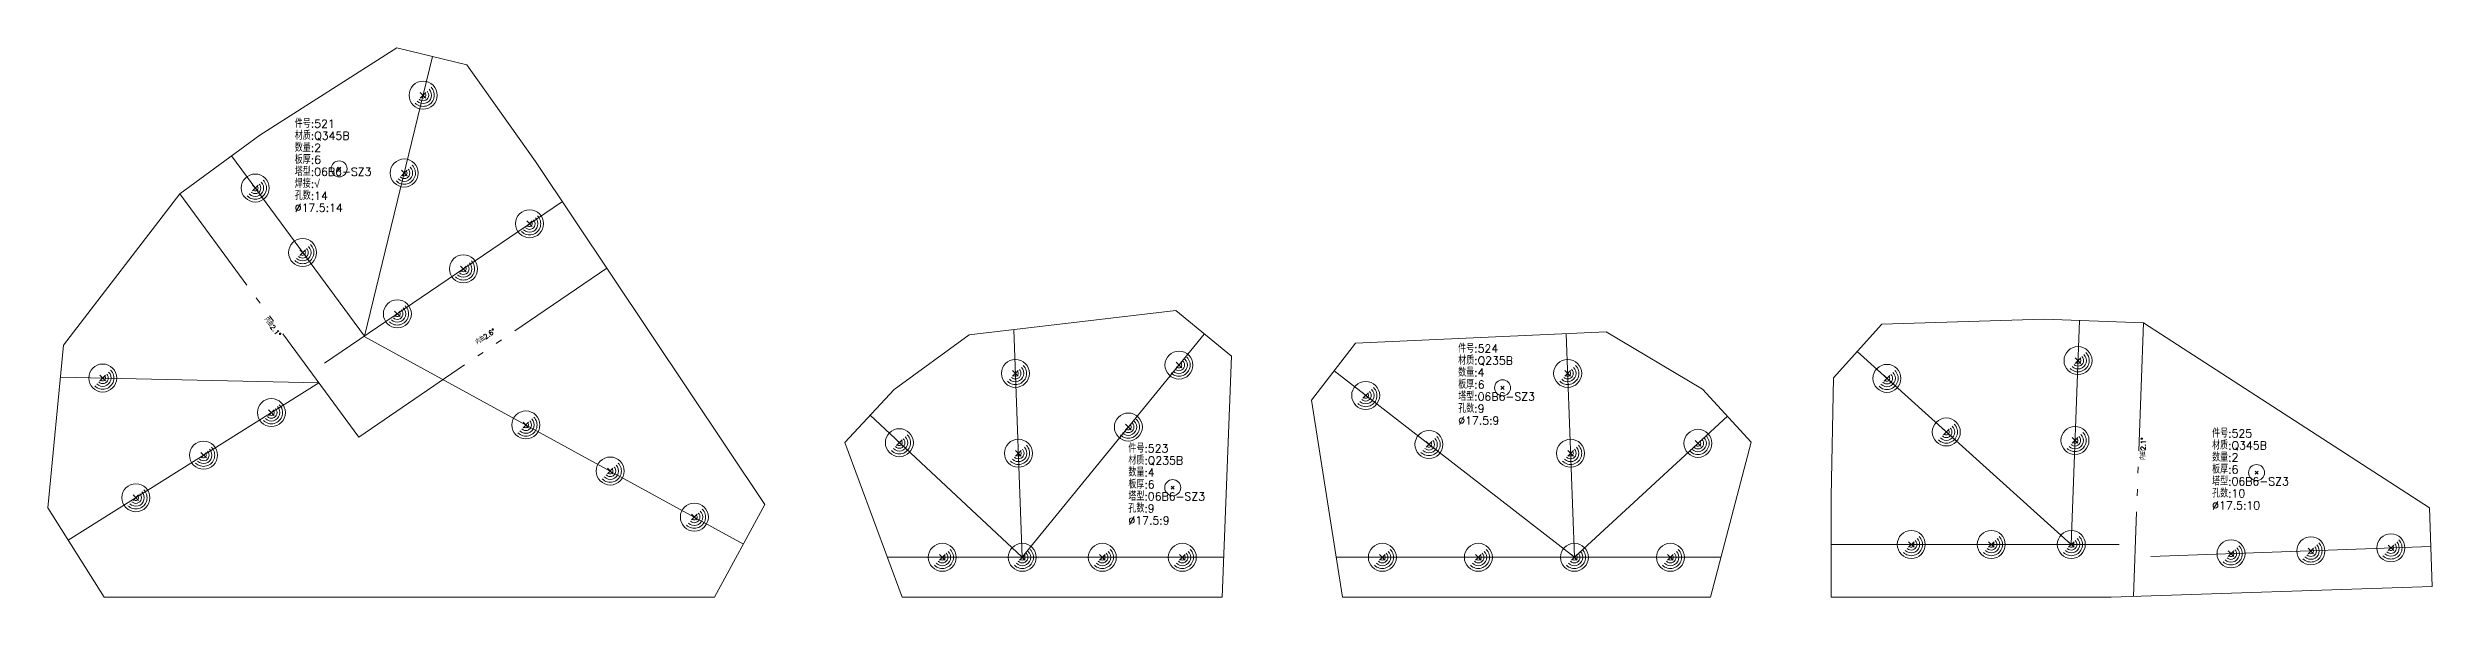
# Model space of a CAD drawing. Extents: x 0 to 24836, y -11 to 587.
# Drawn here: x 7726 to 9216, y 0 to 343 of the extents above; entities that cross this region are included whole.
import ezdxf
from ezdxf.enums import TextEntityAlignment as Align

# ---------------------------------------------------------------- set-up
doc = ezdxf.new("R2010")
doc.units = 0
doc.header["$LTSCALE"] = 20
doc.header["$MEASUREMENT"] = 0
doc.linetypes.add('制弯线', pattern=[5.9, 4, -0.5, 0.2, -0.5, 0.2, -0.5])
for name, color, linetype, lineweight in [('1', 7, 'CONTINUOUS', 25), ('2', 7, 'CONTINUOUS', 25), ('5', 7, 'CONTINUOUS', 25)]:
    doc.layers.add(name, color=color, linetype=linetype, lineweight=lineweight)
doc.styles.get("Standard").update_dxf_attribs({"font": 'simplex', "width": 0.7, "bigfont": 'gbhzfs.shx'})

# ---------------------------------------------------------------- blocks, each defined once
blk = doc.blocks.new('板孔17.5')
at = {"layer": '5', "color": 7, "linetype": 'Continuous', "lineweight": 13}
for p, q in [((-0.2, -0.2), (0.2, 0.2)), ((-0.2, 0.2), (0.2, -0.2))]:
    blk.add_line(p, q, dxfattribs=at)
blk.add_circle((0, 0), 1, dxfattribs=at)
for radius in [0.8, 0.6, 0.4, 0.2]:
    blk.add_arc((0, 0), radius, 225, 45, dxfattribs=at)

msp = doc.modelspace()

# ---------------------------------------------------------------- linework, layer by layer
at = {"layer": '1', "color": 7, "linetype": 'Continuous', "lineweight": 18}
for p, q in [((7943.7, 343.4), (7858, 288.8)), ((7987.4, 332.7), (7943.7, 343.4)), ((8030.4, 272.3), (7987.4, 332.7)), ((7858, 288.8), (7808, 252)), ((8173.7, 57.9), (8030.4, 272.3)), ((7808, 252), (7735.4, 157.6)), ((8430.4, 179.1), (8301.3, 163.9)), ((8465.3, 150.6), (8430.4, 179.1)), ((8699.3, 165.8), (8542.8, 158.8)), ((8759.5, 130), (8699.3, 165.8)), ((8871.6, 170.6), (8841.5, 137.2)), ((8973.1, 173.7), (8871.6, 170.6)), ((9035.1, 171.4), (8973.1, 173.7)), ((9213.8, 55.8), (9035.1, 171.4)), ((7735.4, 157.6), (7725.5, 55.9)), ((8301.3, 163.9), (8254.4, 129.8)), ((8459.5, 0), (8465.3, 150.6)), ((8542.8, 158.8), (8515.3, 123.2)), ((8841.5, 137.2), (8840, 63)), ((8254.4, 129.8), (8223.7, 96.8)), ((8515.3, 123.2), (8534.5, 0)), ((8790, 97), (8759.5, 130)), ((8223.7, 96.8), (8259.5, 0)), ((8764.5, 0), (8790, 97)), ((8840, 63), (8840, 0)), ((7725.5, 55.9), (7760.7, 0)), ((8142.1, 0), (8173.7, 57.9)), ((9215.6, 6.8), (9213.8, 55.8)), ((7760.7, 0), (8142.1, 0)), ((8259.5, 0), (8459.5, 0)), ((8534.5, 0), (8764.5, 0)), ((8840, 0), (9015, 0)), ((9015, 0), (9215.6, 6.8))]:
    msp.add_line(p, q, dxfattribs=at)
at = {"layer": '2', "color": 9, "linetype": 'Continuous', "lineweight": 13}
for p, q in [((7923.4, 163.1), (7966, 337.9)), ((7923.4, 163.1), (7840.3, 275.8)), ((7898.5, 146.2), (8047.1, 247.3)), ((8334.5, 25), (8329.2, 167.1)), ((8334.5, 25), (8448.2, 164.5)), ((8679.5, 25), (8674.3, 164.7)), ((8989.9, 33), (8995.1, 172.9)), ((7923.3, 163), (8160.3, 33.3)), ((8989.9, 33), (8856.2, 153.5)), ((7894.9, 134.1), (7733.4, 137.6)), ((8679.5, 25), (8529.4, 141.4)), ((7894.9, 134.1), (7738.3, 35.6)), ((8334.5, 25), (8239.4, 113.7)), ((8679.5, 25), (8775.1, 113.1)), ((9020, 33), (8840, 33)), ((9039.8, 25.4), (9214.7, 31.8)), ((8250.3, 25), (8460.5, 25)), ((8530.6, 25), (8771.1, 25))]:
    msp.add_line(p, q, dxfattribs=at)
at = {"layer": '2', "color": 7, "linetype": 'Continuous', "lineweight": 13}
for p, q in [((7908.6, 268.7), (7906.6, 266.7)), ((7906.6, 268.7), (7908.6, 266.7)), ((8635.6, 131.9), (8633.6, 129.9)), ((8633.6, 131.9), (8635.6, 129.9)), ((9106.8, 78.9), (9104.8, 76.9)), ((9104.8, 78.9), (9106.8, 76.9)), ((8429.5, 69.5), (8427.5, 67.5)), ((8427.5, 69.5), (8429.5, 67.5))]:
    msp.add_line(p, q, dxfattribs=at)
at = {"layer": '2', "color": 190, "linetype": '制弯线', "lineweight": 13}
for p, q in [((7919.9, 100.1), (7808, 252)), ((7919.9, 100.1), (8074.9, 205.7)), ((9035.1, 171.4), (9028.8, 0.5))]:
    msp.add_line(p, q, dxfattribs=at)
at = {"layer": '2', "color": 7, "linetype": 'Continuous', "lineweight": 13}
for centre in [(7907.6, 267.7), (8634.6, 130.9), (9105.8, 77.9), (8428.5, 68.5)]:
    msp.add_circle(centre, 5, dxfattribs=at)

# ---------------------------------------------------------------- block references
at = {"layer": '1', "color": 7, "linetype": 'Continuous', "lineweight": 13, "xscale": 8.75, "yscale": 8.75, "zscale": 8.75}
for p in [(7960.1, 313.7), (7948.3, 265.1), (7855.2, 255.7), (8026.6, 233.4), (7884.8, 215.4), (7985.3, 205.2), (7944, 177.1), (8432.4, 145.1), (8994.2, 147.9), (7759.9, 137), (8330.2, 139.9), (8549.1, 126.1), (8675.3, 139.9), (8874.8, 136.8), (7865.3, 115.4), (8024.3, 107.7), (8257.7, 96.6), (8400.8, 106.4), (8756.7, 96.2), (8911.9, 103.3), (8992.3, 98), (7822.9, 88.8), (8332.1, 90), (8588.6, 95.5), (8677.1, 90), (8077, 78.9), (7780.6, 62.2), (8129.6, 50.1), (8284.5, 25), (8334.5, 25), (8384.5, 25), (8434.5, 25), (8559.5, 25), (8619.5, 25), (8679.5, 25), (8739.5, 25), (8890, 33), (8940, 33), (8990, 33), (9089.8, 27.2), (9139.7, 29), (9189.7, 30.9)]:
    msp.add_blockref('板孔17.5', p, dxfattribs=at)

# ---------------------------------------------------------------- texts
at = {"layer": '2', "color": 7, "linetype": 'Continuous', "lineweight": 13}
for s, p in [('件号:521', (7879.9, 291.9)), ('材质:Q345B', (7879.9, 284.4)), ('数量:2', (7879.9, 276.9)), ('板厚:6', (7879.9, 269.4)), ('塔型:06B6-SZ3', (7879.9, 261.9)), ('焊接:√', (7879.9, 254.4)), ('孔数:14', (7879.9, 246.9)), ('%%c17.5:14', (7879.9, 239.4)), ('件号:524', (8606.9, 151.4)), ('材质:Q235B', (8606.9, 143.9)), ('数量:4', (8606.9, 136.4)), ('板厚:6', (8606.9, 128.9)), ('塔型:06B6-SZ3', (8606.9, 121.4)), ('孔数:9', (8606.9, 113.9)), ('%%c17.5:9', (8606.9, 106.4)), ('件号:525', (9078, 98.4)), ('件号:523', (8400.8, 89)), ('材质:Q345B', (9078, 90.9)), ('数量:2', (9078, 83.4)), ('材质:Q235B', (8400.8, 81.5)), ('数量:4', (8400.8, 74)), ('板厚:6', (9078, 75.9)), ('塔型:06B6-SZ3', (9078, 68.4)), ('板厚:6', (8400.8, 66.5)), ('塔型:06B6-SZ3', (8400.8, 59)), ('孔数:10', (9078, 60.9)), ('%%c17.5:10', (9078, 53.4)), ('孔数:9', (8400.8, 51.5)), ('%%c17.5:9', (8400.8, 44))]:
    msp.add_text(s, height=5, dxfattribs=at).set_placement(p, align=Align.BOTTOM_LEFT)
for s, rotation, p in [('内曲2.1%%d', 307, (7860, 173.1)), ('内曲2.6%%d', 34, (7994.6, 157)), ('内曲2.1%%d', 88, (9037, 85.8))]:
    msp.add_text(s, height=3, rotation=rotation, dxfattribs=at).set_placement(p, align=Align.BOTTOM_LEFT)

doc.saveas('drawing.dxf')
